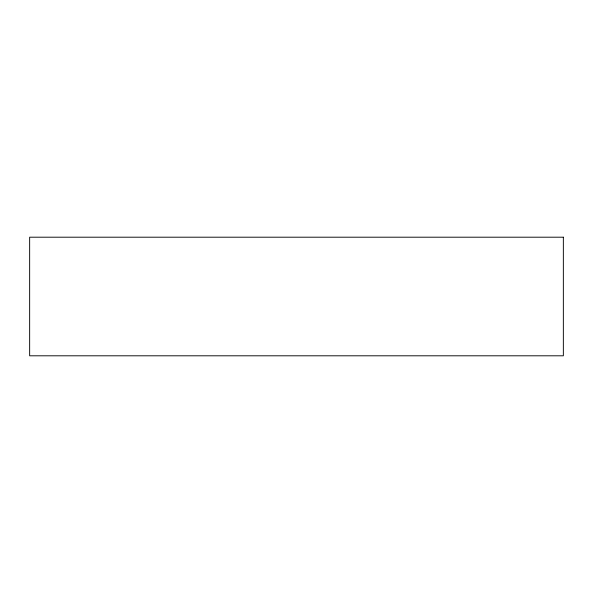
<?xml version="1.0" encoding="UTF-8"?>
<svg xmlns="http://www.w3.org/2000/svg" width="593" height="593" viewBox="0 0 593 593"><rect width="100%" height="100%" fill="white"/><g stroke="black" fill="none" stroke-linecap="round" stroke-linejoin="round"><path stroke-width="0.89" d="M563.35 237.2L29.65 237.2L29.65 355.8L563.35 355.8L563.35 237.2"/></g></svg>
